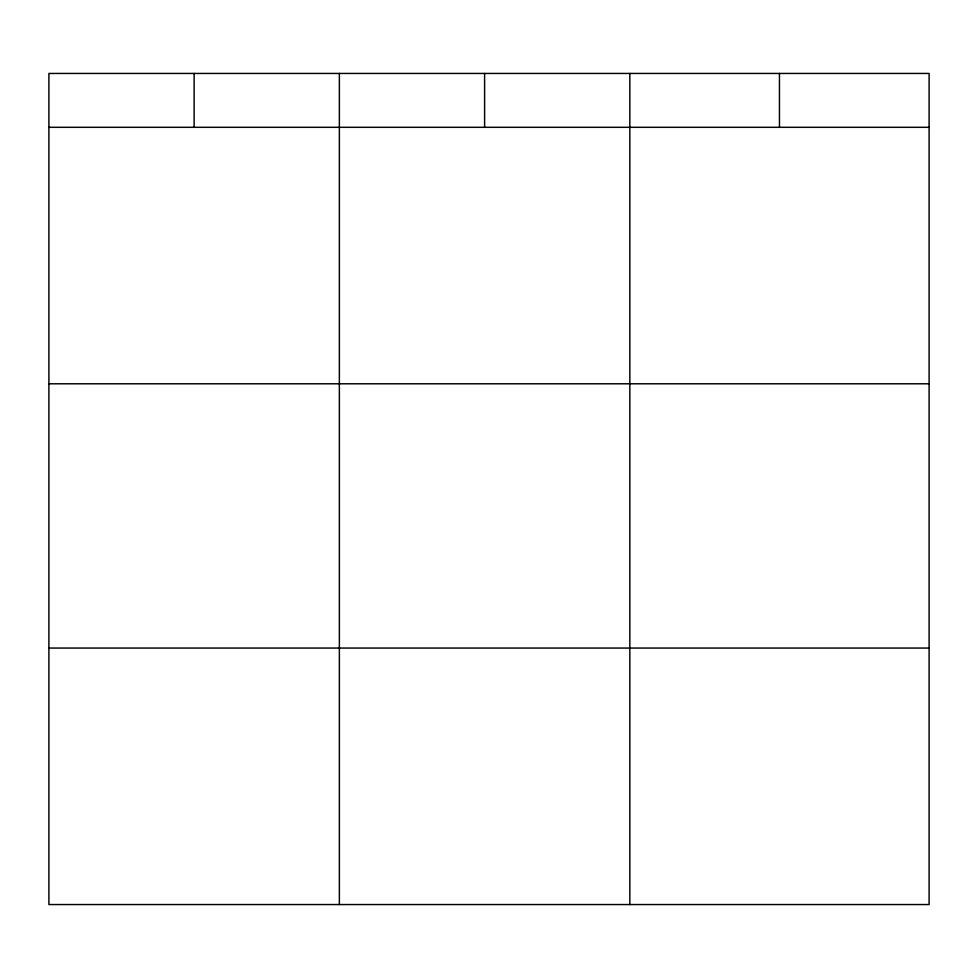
<?xml version="1.0" encoding="UTF-8"?>
<svg xmlns="http://www.w3.org/2000/svg" width="978" height="978" viewBox="0 0 978 978"><rect width="100%" height="100%" fill="white"/><g stroke="black" fill="none" stroke-linecap="round" stroke-linejoin="round"><path stroke-width="1.47" d="M929.1 383.792L929.1 73.448L48.9 73.448L48.9 904.552L929.1 904.552L929.1 383.792L48.9 383.792M48.9 127.311L929.1 127.311M48.9 648.059L929.1 648.059M779.466 73.448L779.466 127.311M629.832 73.448L629.832 904.552M484.599 73.448L484.599 127.311M339.366 73.448L339.366 904.552M194.133 73.448L194.133 127.311"/></g></svg>
